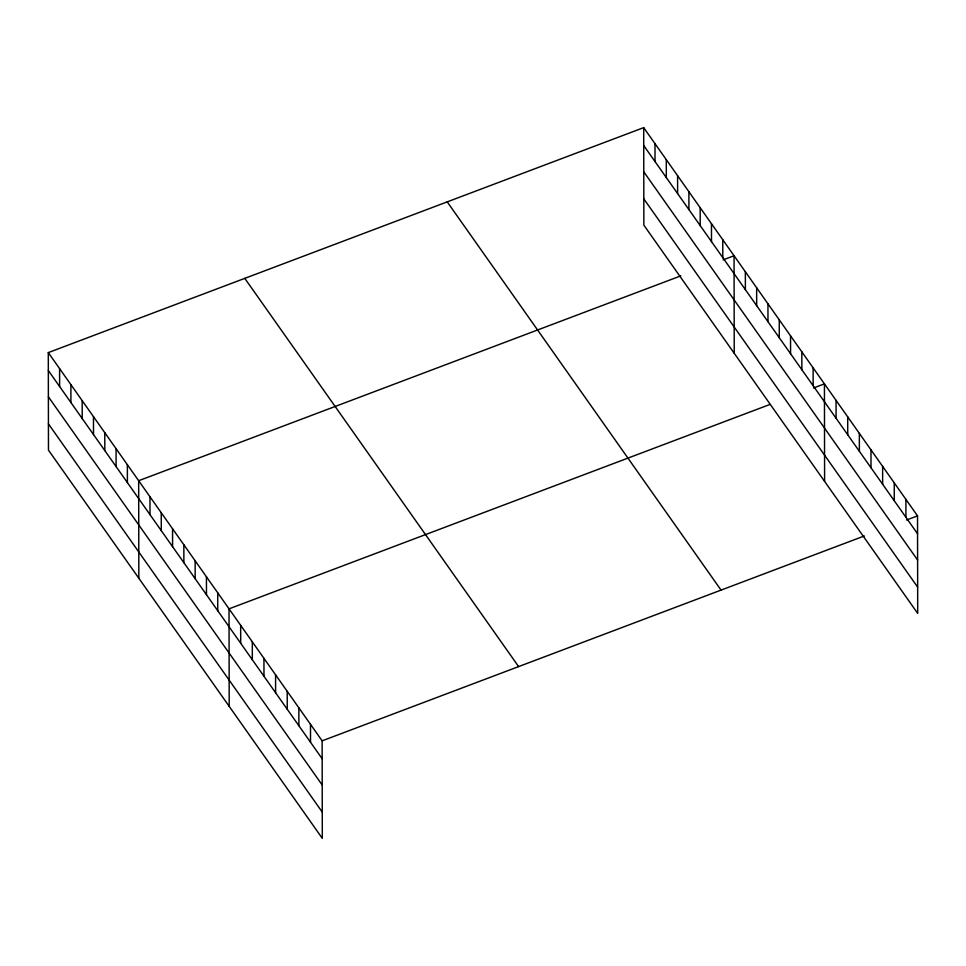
<?xml version="1.0" encoding="UTF-8"?>
<svg xmlns="http://www.w3.org/2000/svg" width="966" height="966" viewBox="0 0 966 966"><rect width="100%" height="100%" fill="white"/><g stroke="black" fill="none" stroke-linecap="round" stroke-linejoin="round"><path stroke-width="1.45" d="M48.3 352.602L322.137 740.837L322.306 838.367L48.469 450.132L48.3 352.602L643.694 127.633L917.531 515.868L917.7 613.398L643.863 225.163L643.694 127.633M680.849 275.853L138.669 480.718L138.838 578.248M723.148 259.866L734.063 255.749L734.232 353.278M769.854 404.488L229.027 608.846L229.196 706.375M813.517 387.994L824.433 383.864L824.602 481.394M322.137 740.837L864.316 535.973M906.615 519.986L917.531 515.868M643.73 145.54L917.555 533.775M643.779 171.815L917.603 560.051M643.827 198.887L917.652 587.123M447.222 201.87L721.047 590.105M244.784 278.365L518.609 666.6M48.336 370.521L322.161 758.757M48.372 396.797L322.209 785.032M48.421 423.857L322.258 812.104M905.891 499.362L905.927 517.281M894.25 482.867L894.287 500.774M882.622 466.361L882.646 484.28M870.982 449.866L871.006 467.773M859.342 433.36L859.378 451.279M847.701 416.865L847.737 434.785M836.061 400.359L836.097 418.278M813.13 367.853L813.167 385.76M801.84 351.829L801.865 369.749M790.538 335.818L790.574 353.737M779.248 319.806L779.272 337.726M767.946 303.795L767.982 321.702M756.656 287.771L756.68 305.691M745.354 271.76L745.39 289.679M722.773 239.737L722.797 257.644M711.471 223.714L711.507 241.633M700.181 207.702L700.205 225.621M688.879 191.691L688.915 209.598M677.589 175.667L677.613 193.586M666.286 159.656L666.323 177.575M654.996 143.644L655.02 161.564M310.497 724.343L310.521 742.25M298.856 707.837L298.892 725.756M287.216 691.342L287.252 709.249M275.576 674.836L275.612 692.755M263.947 658.341L263.972 676.26M252.307 641.835L252.331 659.754M240.667 625.34L240.703 643.259M217.736 592.822L217.761 610.741M206.434 576.811L206.47 594.73M195.144 560.799L195.168 578.706M183.842 544.776L183.878 562.695M172.552 528.764L172.588 546.684M161.25 512.753L161.286 530.672M149.959 496.741L149.996 514.649M127.367 464.706L127.403 482.626M116.077 448.695L116.101 466.602M104.775 432.683L104.811 450.591M93.485 416.66L93.509 434.579M82.182 400.649L82.219 418.568M70.892 384.637L70.916 402.544M59.59 368.614L59.626 386.533"/></g></svg>
